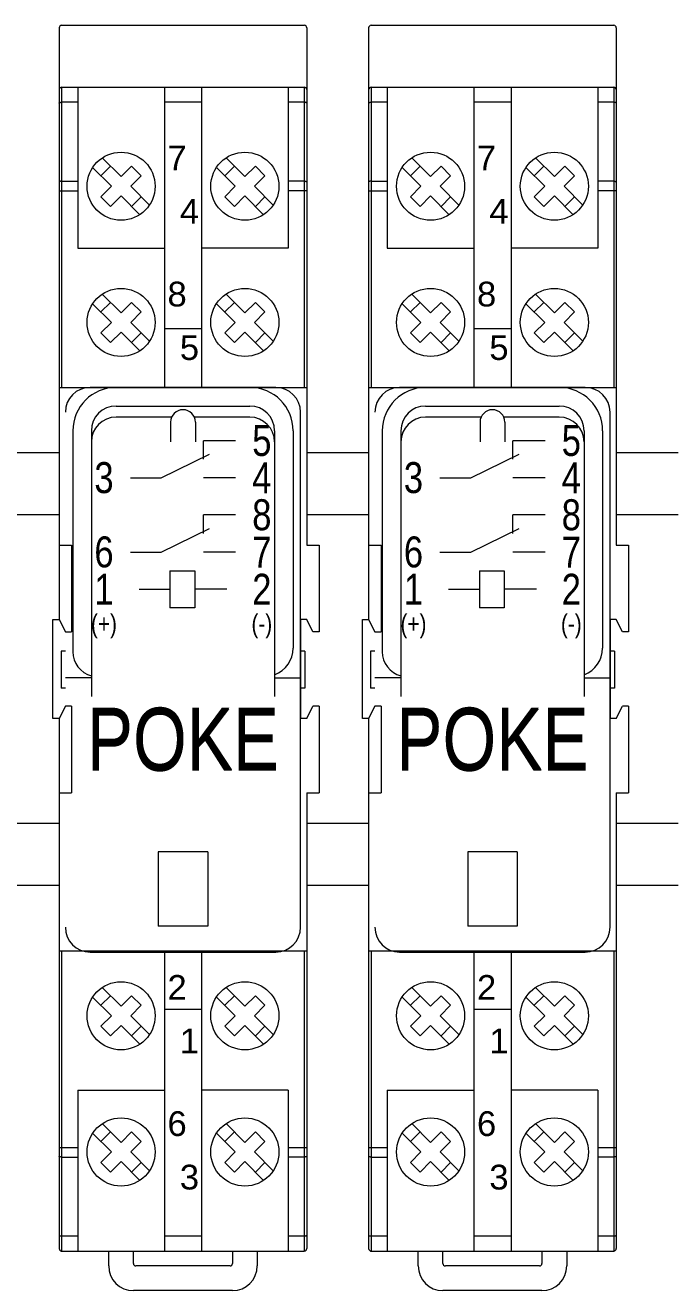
# Model space of a CAD drawing. Header units: millimetres. Extents: x 4137 to 6698, y 1400 to 3585.
# Drawn here: x 6055.5 to 6107.6, y 2978.6 to 3080.8 of the extents above; entities that cross this region are included whole.
import ezdxf

# ---------------------------------------------------------------- set-up
doc = ezdxf.new("R2010")
doc.units = ezdxf.units.MM
doc.layers.add('000-PI-Oprema', color=30, linetype='Continuous', lineweight=5)
doc.layers.add('000-SI-Oprema', color=30, linetype='Continuous', lineweight=0)
doc.layers.add('002-PI-Kabelska kanalica', color=150, linetype='Continuous')
doc.styles.add('NUOVO', font='txt.shx', dxfattribs={"width": 0.8, "height": 0.8})
doc.styles.get("Standard").update_dxf_attribs({"font": 'arial.ttf'})

msp = doc.modelspace()

# ---------------------------------------------------------------- linework, layer by layer
at = {"layer": '000-PI-Oprema', "color": 0, "linetype": 'ByBlock', "lineweight": 0}
for p, q in [((6072.5, 3047.22), (6069.9, 3047.22)), ((6069.9, 3045.72), (6069.9, 3047.22)), ((6097.5, 3047.22), (6094.9, 3047.22)), ((6094.9, 3045.72), (6094.9, 3047.22)), ((6066.5, 3044.22), (6070.4, 3046.12)), ((6091.5, 3044.22), (6095.4, 3046.12)), ((6064, 3044.22), (6066.5, 3044.22)), ((6072.5, 3044.22), (6069.9, 3044.22)), ((6089, 3044.22), (6091.5, 3044.22)), ((6097.5, 3044.22), (6094.9, 3044.22)), ((6072.5, 3041.22), (6069.9, 3041.22)), ((6069.9, 3039.72), (6069.9, 3041.22)), ((6097.5, 3041.22), (6094.9, 3041.22)), ((6094.9, 3039.72), (6094.9, 3041.22)), ((6066.5, 3038.22), (6070.4, 3040.12)), ((6091.5, 3038.22), (6095.4, 3040.12)), ((6064, 3038.22), (6066.5, 3038.22)), ((6072.5, 3038.22), (6069.9, 3038.22)), ((6089, 3038.22), (6091.5, 3038.22)), ((6097.5, 3038.22), (6094.9, 3038.22)), ((6067.2, 3036.72), (6067.2, 3033.72)), ((6067.2, 3036.72), (6069.2, 3036.72)), ((6069.2, 3036.72), (6069.2, 3033.72)), ((6092.2, 3036.72), (6092.2, 3033.72)), ((6092.2, 3036.72), (6094.2, 3036.72)), ((6094.2, 3036.72), (6094.2, 3033.72)), ((6064.7, 3035.22), (6067.2, 3035.22)), ((6071.8, 3035.22), (6069.2, 3035.22)), ((6089.7, 3035.22), (6092.2, 3035.22)), ((6096.8, 3035.22), (6094.2, 3035.22)), ((6069.2, 3033.72), (6067.2, 3033.72)), ((6094.2, 3033.72), (6092.2, 3033.72))]:
    msp.add_line(p, q, dxfattribs=at)
at = {"layer": '000-SI-Oprema', "color": 0, "linetype": 'ByBlock', "lineweight": 0}
for p, q in [((6058.25, 3080.57), (6058.25, 3032.77)), ((6058.45, 3080.77), (6078.05, 3080.77)), ((6078.25, 3080.57), (6078.25, 3038.77)), ((6083.25, 3080.57), (6083.25, 3032.77)), ((6083.45, 3080.77), (6103.05, 3080.77)), ((6103.25, 3080.57), (6103.25, 3038.77)), ((6058.45, 3075.77), (6058.45, 3051.52)), ((6058.45, 3075.77), (6078.05, 3075.77)), ((6059.75, 3075.77), (6059.75, 3062.77)), ((6066.75, 3075.77), (6066.75, 3051.52)), ((6069.75, 3075.77), (6069.75, 3051.52)), ((6076.75, 3075.77), (6076.75, 3062.77)), ((6078.05, 3075.77), (6078.05, 3051.52)), ((6083.45, 3075.77), (6083.45, 3051.52)), ((6083.45, 3075.77), (6103.05, 3075.77)), ((6084.75, 3075.77), (6084.75, 3062.77)), ((6091.75, 3075.77), (6091.75, 3051.52)), ((6094.75, 3075.77), (6094.75, 3051.52)), ((6101.75, 3075.77), (6101.75, 3062.77)), ((6103.05, 3075.77), (6103.05, 3051.52)), ((6059.75, 3074.55), (6058.45, 3074.55)), ((6069.75, 3074.55), (6066.75, 3074.55)), ((6078.05, 3074.55), (6076.75, 3074.55)), ((6084.75, 3074.55), (6083.45, 3074.55)), ((6094.75, 3074.55), (6091.75, 3074.55)), ((6103.05, 3074.55), (6101.75, 3074.55)), ((6060.95, 3069.28), (6062.47, 3067.77)), ((6061.62, 3068.62), (6062.4, 3069.39)), ((6061.73, 3070.06), (6063.25, 3068.55)), ((6063.25, 3068.55), (6064.1, 3069.39)), ((6064.1, 3069.39), (6064.87, 3068.62)), ((6070.95, 3069.28), (6072.47, 3067.77)), ((6071.62, 3068.62), (6072.4, 3069.39)), ((6071.73, 3070.06), (6073.25, 3068.55)), ((6073.25, 3068.55), (6074.1, 3069.39)), ((6074.1, 3069.39), (6074.87, 3068.62)), ((6085.95, 3069.28), (6087.47, 3067.77)), ((6086.62, 3068.62), (6087.4, 3069.39)), ((6086.73, 3070.06), (6088.25, 3068.55)), ((6088.25, 3068.55), (6089.1, 3069.39)), ((6089.1, 3069.39), (6089.87, 3068.62)), ((6095.95, 3069.28), (6097.47, 3067.77)), ((6096.62, 3068.62), (6097.4, 3069.39)), ((6096.73, 3070.06), (6098.25, 3068.55)), ((6098.25, 3068.55), (6099.1, 3069.39)), ((6099.1, 3069.39), (6099.87, 3068.62)), ((6058.45, 3068.18), (6059.75, 3068.18)), ((6064.03, 3067.77), (6064.87, 3068.62)), ((6074.03, 3067.77), (6074.87, 3068.62)), ((6078.05, 3068.18), (6076.75, 3068.18)), ((6083.45, 3068.18), (6084.75, 3068.18)), ((6089.03, 3067.77), (6089.87, 3068.62)), ((6099.03, 3067.77), (6099.87, 3068.62)), ((6103.05, 3068.18), (6101.75, 3068.18)), ((6058.25, 3067.39), (6059.75, 3067.39)), ((6061.62, 3066.92), (6062.47, 3067.77)), ((6064.03, 3067.77), (6065.54, 3066.25)), ((6071.62, 3066.92), (6072.47, 3067.77)), ((6074.03, 3067.77), (6075.54, 3066.25)), ((6078.25, 3067.39), (6076.75, 3067.39)), ((6083.25, 3067.39), (6084.75, 3067.39)), ((6086.62, 3066.92), (6087.47, 3067.77)), ((6089.03, 3067.77), (6090.54, 3066.25)), ((6096.62, 3066.92), (6097.47, 3067.77)), ((6099.03, 3067.77), (6100.54, 3066.25)), ((6103.25, 3067.39), (6101.75, 3067.39)), ((6061.62, 3066.92), (6062.4, 3066.14)), ((6062.4, 3066.14), (6063.25, 3066.99)), ((6063.25, 3066.99), (6064.76, 3065.47)), ((6064.1, 3066.14), (6064.87, 3066.92)), ((6071.62, 3066.92), (6072.4, 3066.14)), ((6072.4, 3066.14), (6073.25, 3066.99)), ((6073.25, 3066.99), (6074.76, 3065.47)), ((6074.1, 3066.14), (6074.87, 3066.92)), ((6086.62, 3066.92), (6087.4, 3066.14)), ((6087.4, 3066.14), (6088.25, 3066.99)), ((6088.25, 3066.99), (6089.76, 3065.47)), ((6089.1, 3066.14), (6089.87, 3066.92)), ((6096.62, 3066.92), (6097.4, 3066.14)), ((6097.4, 3066.14), (6098.25, 3066.99)), ((6098.25, 3066.99), (6099.76, 3065.47)), ((6099.1, 3066.14), (6099.87, 3066.92)), ((6059.75, 3062.77), (6066.75, 3062.77)), ((6076.75, 3062.77), (6069.75, 3062.77)), ((6084.75, 3062.77), (6091.75, 3062.77)), ((6101.75, 3062.77), (6094.75, 3062.77)), ((6061.73, 3059.06), (6063.25, 3057.55)), ((6071.73, 3059.06), (6073.25, 3057.55)), ((6086.73, 3059.06), (6088.25, 3057.55)), ((6096.73, 3059.06), (6098.25, 3057.55)), ((6060.95, 3058.28), (6062.47, 3056.77)), ((6061.62, 3057.62), (6062.4, 3058.39)), ((6063.25, 3057.55), (6064.1, 3058.39)), ((6064.1, 3058.39), (6064.87, 3057.62)), ((6070.95, 3058.28), (6072.47, 3056.77)), ((6071.62, 3057.62), (6072.4, 3058.39)), ((6073.25, 3057.55), (6074.1, 3058.39)), ((6074.1, 3058.39), (6074.87, 3057.62)), ((6085.95, 3058.28), (6087.47, 3056.77)), ((6086.62, 3057.62), (6087.4, 3058.39)), ((6088.25, 3057.55), (6089.1, 3058.39)), ((6089.1, 3058.39), (6089.87, 3057.62)), ((6095.95, 3058.28), (6097.47, 3056.77)), ((6096.62, 3057.62), (6097.4, 3058.39)), ((6098.25, 3057.55), (6099.1, 3058.39)), ((6099.1, 3058.39), (6099.87, 3057.62)), ((6064.03, 3056.77), (6064.87, 3057.62)), ((6074.03, 3056.77), (6074.87, 3057.62)), ((6089.03, 3056.77), (6089.87, 3057.62)), ((6099.03, 3056.77), (6099.87, 3057.62)), ((6061.62, 3055.92), (6062.47, 3056.77)), ((6061.62, 3055.92), (6062.4, 3055.14)), ((6062.4, 3055.14), (6063.25, 3055.99)), ((6063.25, 3055.99), (6064.76, 3054.47)), ((6064.03, 3056.77), (6065.54, 3055.25)), ((6064.1, 3055.14), (6064.87, 3055.92)), ((6069.75, 3056.25), (6066.75, 3056.25)), ((6071.62, 3055.92), (6072.47, 3056.77)), ((6071.62, 3055.92), (6072.4, 3055.14)), ((6072.4, 3055.14), (6073.25, 3055.99)), ((6073.25, 3055.99), (6074.76, 3054.47)), ((6074.03, 3056.77), (6075.54, 3055.25)), ((6074.1, 3055.14), (6074.87, 3055.92)), ((6086.62, 3055.92), (6087.47, 3056.77)), ((6086.62, 3055.92), (6087.4, 3055.14)), ((6087.4, 3055.14), (6088.25, 3055.99)), ((6088.25, 3055.99), (6089.76, 3054.47)), ((6089.03, 3056.77), (6090.54, 3055.25)), ((6089.1, 3055.14), (6089.87, 3055.92)), ((6094.75, 3056.25), (6091.75, 3056.25)), ((6096.62, 3055.92), (6097.47, 3056.77)), ((6096.62, 3055.92), (6097.4, 3055.14)), ((6097.4, 3055.14), (6098.25, 3055.99)), ((6098.25, 3055.99), (6099.76, 3054.47)), ((6099.03, 3056.77), (6100.54, 3055.25)), ((6099.1, 3055.14), (6099.87, 3055.92)), ((6058.25, 3051.52), (6078.25, 3051.52)), ((6075.75, 3051.52), (6060.75, 3051.52)), ((6075.75, 3051.52), (6060.75, 3051.52)), ((6062.85, 3051.52), (6073.65, 3051.52)), ((6062.85, 3051.52), (6073.65, 3051.52)), ((6083.25, 3051.52), (6103.25, 3051.52)), ((6100.75, 3051.52), (6085.75, 3051.52)), ((6100.75, 3051.52), (6085.75, 3051.52)), ((6087.85, 3051.52), (6098.65, 3051.52)), ((6087.85, 3051.52), (6098.65, 3051.52)), ((6062.85, 3050.02), (6073.65, 3050.02)), ((6087.85, 3050.02), (6098.65, 3050.02)), ((6067.33, 3049.12), (6062.85, 3049.12)), ((6067.25, 3048.72), (6067.25, 3047.12)), ((6073.65, 3049.12), (6069.16, 3049.12)), ((6069.25, 3048.72), (6069.25, 3047.12)), ((6077.75, 3007.92), (6077.75, 3049.52)), ((6077.75, 3007.92), (6077.75, 3049.52)), ((6092.33, 3049.12), (6087.85, 3049.12)), ((6092.25, 3048.72), (6092.25, 3047.12)), ((6098.65, 3049.12), (6094.16, 3049.12)), ((6094.25, 3048.72), (6094.25, 3047.12)), ((6102.75, 3007.92), (6102.75, 3049.52)), ((6102.75, 3007.92), (6102.75, 3049.52)), ((6059.35, 3048.02), (6059.35, 3030.17)), ((6060.85, 3048.02), (6060.85, 3030.17)), ((6075.65, 3048.02), (6075.65, 3030.47)), ((6077.15, 3048.02), (6077.15, 3030.47)), ((6084.35, 3048.02), (6084.35, 3030.17)), ((6085.85, 3048.02), (6085.85, 3030.17)), ((6100.65, 3048.02), (6100.65, 3030.47)), ((6102.15, 3048.02), (6102.15, 3030.47)), ((6060.85, 3047.12), (6060.85, 3026.57)), ((6075.65, 3047.12), (6075.65, 3026.57)), ((6085.85, 3047.12), (6085.85, 3026.57)), ((6100.65, 3047.12), (6100.65, 3026.57)), ((6058.25, 3038.77), (6059.25, 3038.77)), ((6059.25, 3038.77), (6059.25, 3031.77)), ((6078.25, 3038.77), (6079.25, 3038.77)), ((6079.25, 3038.77), (6079.25, 3031.77)), ((6083.25, 3038.77), (6084.25, 3038.77)), ((6084.25, 3038.77), (6084.25, 3031.77)), ((6103.25, 3038.77), (6104.25, 3038.77)), ((6104.25, 3038.77), (6104.25, 3031.77)), ((6057.75, 3024.77), (6057.75, 3032.77)), ((6057.75, 3032.77), (6058.25, 3032.77)), ((6058.25, 3032.77), (6058.75, 3031.77)), ((6077.75, 3032.77), (6077.75, 3024.77)), ((6078.25, 3032.77), (6077.75, 3032.77)), ((6078.75, 3031.77), (6078.25, 3032.77)), ((6082.75, 3024.77), (6082.75, 3032.77)), ((6082.75, 3032.77), (6083.25, 3032.77)), ((6083.25, 3032.77), (6083.75, 3031.77)), ((6102.75, 3032.77), (6102.75, 3024.77)), ((6103.25, 3032.77), (6102.75, 3032.77)), ((6103.75, 3031.77), (6103.25, 3032.77)), ((6058.75, 3031.77), (6059.25, 3031.77)), ((6079.25, 3031.77), (6078.75, 3031.77)), ((6083.75, 3031.77), (6084.25, 3031.77)), ((6104.25, 3031.77), (6103.75, 3031.77)), ((6058.4, 3030.22), (6058.4, 3027.22)), ((6058.75, 3030.22), (6058.4, 3030.22)), ((6058.4, 3030.22), (6058.4, 3027.22)), ((6058.75, 3030.22), (6058.4, 3030.22)), ((6078.1, 3030.22), (6077.75, 3030.22)), ((6078.1, 3030.22), (6077.75, 3030.22)), ((6078.1, 3030.22), (6078.1, 3027.22)), ((6078.1, 3030.22), (6078.1, 3027.22)), ((6083.4, 3030.22), (6083.4, 3027.22)), ((6083.75, 3030.22), (6083.4, 3030.22)), ((6083.4, 3030.22), (6083.4, 3027.22)), ((6083.75, 3030.22), (6083.4, 3030.22)), ((6103.1, 3030.22), (6102.75, 3030.22)), ((6103.1, 3030.22), (6102.75, 3030.22)), ((6103.1, 3030.22), (6103.1, 3027.22)), ((6103.1, 3030.22), (6103.1, 3027.22)), ((6058.75, 3027.22), (6058.4, 3027.22)), ((6058.75, 3027.22), (6058.4, 3027.22)), ((6060.85, 3028.07), (6058.75, 3028.07)), ((6075.65, 3028.07), (6077.75, 3028.07)), ((6078.1, 3027.22), (6077.75, 3027.22)), ((6078.1, 3027.22), (6077.75, 3027.22)), ((6083.75, 3027.22), (6083.4, 3027.22)), ((6083.75, 3027.22), (6083.4, 3027.22)), ((6085.85, 3028.07), (6083.75, 3028.07)), ((6100.65, 3028.07), (6102.75, 3028.07)), ((6103.1, 3027.22), (6102.75, 3027.22)), ((6103.1, 3027.22), (6102.75, 3027.22)), ((6058.75, 3025.77), (6058.25, 3024.77)), ((6059.25, 3025.77), (6058.75, 3025.77)), ((6059.25, 3025.77), (6059.25, 3018.77)), ((6078.25, 3024.77), (6078.75, 3025.77)), ((6079.25, 3025.77), (6078.75, 3025.77)), ((6079.25, 3025.77), (6079.25, 3018.77)), ((6083.75, 3025.77), (6083.25, 3024.77)), ((6084.25, 3025.77), (6083.75, 3025.77)), ((6084.25, 3025.77), (6084.25, 3018.77)), ((6103.25, 3024.77), (6103.75, 3025.77)), ((6104.25, 3025.77), (6103.75, 3025.77)), ((6104.25, 3025.77), (6104.25, 3018.77)), ((6058.25, 3024.77), (6057.75, 3024.77)), ((6058.25, 3024.77), (6058.25, 2981.97)), ((6078.25, 3024.77), (6077.75, 3024.77)), ((6083.25, 3024.77), (6082.75, 3024.77)), ((6083.25, 3024.77), (6083.25, 2981.97)), ((6103.25, 3024.77), (6102.75, 3024.77)), ((6058.25, 3018.77), (6059.25, 3018.77)), ((6078.25, 3018.77), (6078.25, 2981.97)), ((6078.25, 3018.77), (6079.25, 3018.77)), ((6083.25, 3018.77), (6084.25, 3018.77)), ((6103.25, 3018.77), (6103.25, 2981.97)), ((6103.25, 3018.77), (6104.25, 3018.77)), ((6070.25, 3014.02), (6066.25, 3014.02)), ((6066.25, 3014.02), (6066.25, 3008.02)), ((6070.25, 3014.02), (6070.25, 3008.02)), ((6095.25, 3014.02), (6091.25, 3014.02)), ((6091.25, 3014.02), (6091.25, 3008.02)), ((6095.25, 3014.02), (6095.25, 3008.02)), ((6070.25, 3008.02), (6066.25, 3008.02)), ((6095.25, 3008.02), (6091.25, 3008.02)), ((6058.25, 3006.02), (6078.25, 3006.02)), ((6058.45, 3006.02), (6058.45, 2981.77)), ((6060.75, 3005.92), (6075.75, 3005.92)), ((6060.75, 3005.92), (6075.75, 3005.92)), ((6066.75, 3006.02), (6066.75, 2981.77)), ((6069.75, 3006.02), (6069.75, 2981.77)), ((6078.05, 3006.02), (6078.05, 2981.77)), ((6083.25, 3006.02), (6103.25, 3006.02)), ((6083.45, 3006.02), (6083.45, 2981.77)), ((6085.75, 3005.92), (6100.75, 3005.92)), ((6085.75, 3005.92), (6100.75, 3005.92)), ((6091.75, 3006.02), (6091.75, 2981.77)), ((6094.75, 3006.02), (6094.75, 2981.77)), ((6103.05, 3006.02), (6103.05, 2981.77)), ((6061.73, 3003.06), (6063.25, 3001.55)), ((6071.73, 3003.06), (6073.25, 3001.55)), ((6086.73, 3003.06), (6088.25, 3001.55)), ((6096.73, 3003.06), (6098.25, 3001.55)), ((6060.95, 3002.28), (6062.47, 3000.77)), ((6061.62, 3001.62), (6062.4, 3002.39)), ((6063.25, 3001.55), (6064.1, 3002.39)), ((6064.03, 3000.77), (6064.87, 3001.62)), ((6064.1, 3002.39), (6064.87, 3001.62)), ((6070.95, 3002.28), (6072.47, 3000.77)), ((6071.62, 3001.62), (6072.4, 3002.39)), ((6073.25, 3001.55), (6074.1, 3002.39)), ((6074.03, 3000.77), (6074.87, 3001.62)), ((6074.1, 3002.39), (6074.87, 3001.62)), ((6085.95, 3002.28), (6087.47, 3000.77)), ((6086.62, 3001.62), (6087.4, 3002.39)), ((6088.25, 3001.55), (6089.1, 3002.39)), ((6089.03, 3000.77), (6089.87, 3001.62)), ((6089.1, 3002.39), (6089.87, 3001.62)), ((6095.95, 3002.28), (6097.47, 3000.77)), ((6096.62, 3001.62), (6097.4, 3002.39)), ((6098.25, 3001.55), (6099.1, 3002.39)), ((6099.03, 3000.77), (6099.87, 3001.62)), ((6099.1, 3002.39), (6099.87, 3001.62)), ((6061.62, 2999.92), (6062.47, 3000.77)), ((6064.03, 3000.77), (6065.54, 2999.25)), ((6069.75, 3001.28), (6066.75, 3001.28)), ((6071.62, 2999.92), (6072.47, 3000.77)), ((6074.03, 3000.77), (6075.54, 2999.25)), ((6086.62, 2999.92), (6087.47, 3000.77)), ((6089.03, 3000.77), (6090.54, 2999.25)), ((6094.75, 3001.28), (6091.75, 3001.28)), ((6096.62, 2999.92), (6097.47, 3000.77)), ((6099.03, 3000.77), (6100.54, 2999.25)), ((6061.62, 2999.92), (6062.4, 2999.14)), ((6062.4, 2999.14), (6063.25, 2999.99)), ((6063.25, 2999.99), (6064.76, 2998.47)), ((6064.1, 2999.14), (6064.87, 2999.92)), ((6071.62, 2999.92), (6072.4, 2999.14)), ((6072.4, 2999.14), (6073.25, 2999.99)), ((6073.25, 2999.99), (6074.76, 2998.47)), ((6074.1, 2999.14), (6074.87, 2999.92)), ((6086.62, 2999.92), (6087.4, 2999.14)), ((6087.4, 2999.14), (6088.25, 2999.99)), ((6088.25, 2999.99), (6089.76, 2998.47)), ((6089.1, 2999.14), (6089.87, 2999.92)), ((6096.62, 2999.92), (6097.4, 2999.14)), ((6097.4, 2999.14), (6098.25, 2999.99)), ((6098.25, 2999.99), (6099.76, 2998.47)), ((6099.1, 2999.14), (6099.87, 2999.92)), ((6059.75, 2994.77), (6059.75, 2981.77)), ((6059.75, 2994.77), (6066.75, 2994.77)), ((6076.75, 2994.77), (6069.75, 2994.77)), ((6076.75, 2994.77), (6076.75, 2981.77)), ((6084.75, 2994.77), (6084.75, 2981.77)), ((6084.75, 2994.77), (6091.75, 2994.77)), ((6101.75, 2994.77), (6094.75, 2994.77)), ((6101.75, 2994.77), (6101.75, 2981.77)), ((6061.62, 2990.62), (6062.4, 2991.39)), ((6061.73, 2992.06), (6063.25, 2990.55)), ((6063.25, 2990.55), (6064.1, 2991.39)), ((6064.1, 2991.39), (6064.87, 2990.62)), ((6071.62, 2990.62), (6072.4, 2991.39)), ((6071.73, 2992.06), (6073.25, 2990.55)), ((6073.25, 2990.55), (6074.1, 2991.39)), ((6074.1, 2991.39), (6074.87, 2990.62)), ((6086.62, 2990.62), (6087.4, 2991.39)), ((6086.73, 2992.06), (6088.25, 2990.55)), ((6088.25, 2990.55), (6089.1, 2991.39)), ((6089.1, 2991.39), (6089.87, 2990.62)), ((6096.62, 2990.62), (6097.4, 2991.39)), ((6096.73, 2992.06), (6098.25, 2990.55)), ((6098.25, 2990.55), (6099.1, 2991.39)), ((6099.1, 2991.39), (6099.87, 2990.62)), ((6060.95, 2991.28), (6062.47, 2989.77)), ((6064.03, 2989.77), (6064.87, 2990.62)), ((6070.95, 2991.28), (6072.47, 2989.77)), ((6074.03, 2989.77), (6074.87, 2990.62)), ((6085.95, 2991.28), (6087.47, 2989.77)), ((6089.03, 2989.77), (6089.87, 2990.62)), ((6095.95, 2991.28), (6097.47, 2989.77)), ((6099.03, 2989.77), (6099.87, 2990.62)), ((6058.25, 2990.14), (6059.75, 2990.14)), ((6058.45, 2989.36), (6059.75, 2989.36)), ((6061.62, 2988.92), (6062.47, 2989.77)), ((6064.03, 2989.77), (6065.54, 2988.25)), ((6071.62, 2988.92), (6072.47, 2989.77)), ((6074.03, 2989.77), (6075.54, 2988.25)), ((6076.75, 2990.14), (6078.25, 2990.14)), ((6078.05, 2989.36), (6076.75, 2989.36)), ((6083.25, 2990.14), (6084.75, 2990.14)), ((6083.45, 2989.36), (6084.75, 2989.36)), ((6086.62, 2988.92), (6087.47, 2989.77)), ((6089.03, 2989.77), (6090.54, 2988.25)), ((6096.62, 2988.92), (6097.47, 2989.77)), ((6099.03, 2989.77), (6100.54, 2988.25)), ((6101.75, 2990.14), (6103.25, 2990.14)), ((6103.05, 2989.36), (6101.75, 2989.36)), ((6061.62, 2988.92), (6062.4, 2988.14)), ((6062.4, 2988.14), (6063.25, 2988.99)), ((6063.25, 2988.99), (6064.76, 2987.47)), ((6064.1, 2988.14), (6064.87, 2988.92)), ((6071.62, 2988.92), (6072.4, 2988.14)), ((6072.4, 2988.14), (6073.25, 2988.99)), ((6073.25, 2988.99), (6074.76, 2987.47)), ((6074.1, 2988.14), (6074.87, 2988.92)), ((6086.62, 2988.92), (6087.4, 2988.14)), ((6087.4, 2988.14), (6088.25, 2988.99)), ((6088.25, 2988.99), (6089.76, 2987.47)), ((6089.1, 2988.14), (6089.87, 2988.92)), ((6096.62, 2988.92), (6097.4, 2988.14)), ((6097.4, 2988.14), (6098.25, 2988.99)), ((6098.25, 2988.99), (6099.76, 2987.47)), ((6099.1, 2988.14), (6099.87, 2988.92)), ((6059.75, 2982.98), (6058.45, 2982.98)), ((6069.75, 2982.98), (6066.75, 2982.98)), ((6078.05, 2982.98), (6076.75, 2982.98)), ((6084.75, 2982.98), (6083.45, 2982.98)), ((6094.75, 2982.98), (6091.75, 2982.98)), ((6103.05, 2982.98), (6101.75, 2982.98)), ((6062.25, 2980.57), (6062.25, 2981.77)), ((6064.25, 2980.77), (6064.25, 2981.77)), ((6072.25, 2981.77), (6072.25, 2980.77)), ((6074.25, 2981.77), (6074.25, 2980.57)), ((6087.25, 2980.57), (6087.25, 2981.77)), ((6089.25, 2980.77), (6089.25, 2981.77)), ((6097.25, 2981.77), (6097.25, 2980.77)), ((6099.25, 2981.77), (6099.25, 2980.57)), ((6072.05, 2980.57), (6064.45, 2980.57)), ((6097.05, 2980.57), (6089.45, 2980.57)), ((6072.25, 2978.57), (6064.25, 2978.57)), ((6097.25, 2978.57), (6089.25, 2978.57))]:
    msp.add_line(p, q, dxfattribs=at)
for points in [[(6058.25, 3074.47), (6058.25, 3074.48), (6058.25, 3074.49), (6058.26, 3074.5), (6058.27, 3074.51), (6058.29, 3074.52), (6058.31, 3074.53), (6058.33, 3074.54), (6058.35, 3074.54), (6058.37, 3074.55), (6058.4, 3074.55), (6058.42, 3074.55), (6058.45, 3074.55)], [(6078.25, 3074.47), (6078.25, 3074.48), (6078.24, 3074.49), (6078.23, 3074.5), (6078.22, 3074.51), (6078.21, 3074.52), (6078.19, 3074.53), (6078.17, 3074.54), (6078.15, 3074.54), (6078.12, 3074.55), (6078.1, 3074.55), (6078.07, 3074.55), (6078.05, 3074.55)], [(6083.25, 3074.47), (6083.25, 3074.48), (6083.25, 3074.49), (6083.26, 3074.5), (6083.27, 3074.51), (6083.29, 3074.52), (6083.31, 3074.53), (6083.33, 3074.54), (6083.35, 3074.54), (6083.37, 3074.55), (6083.4, 3074.55), (6083.42, 3074.55), (6083.45, 3074.55)], [(6103.25, 3074.47), (6103.25, 3074.48), (6103.24, 3074.49), (6103.23, 3074.5), (6103.22, 3074.51), (6103.21, 3074.52), (6103.19, 3074.53), (6103.17, 3074.54), (6103.15, 3074.54), (6103.12, 3074.55), (6103.1, 3074.55), (6103.07, 3074.55), (6103.05, 3074.55)], [(6058.45, 3068.18), (6058.42, 3068.17), (6058.4, 3068.17), (6058.37, 3068.17), (6058.35, 3068.17), (6058.33, 3068.16), (6058.31, 3068.15), (6058.29, 3068.14), (6058.27, 3068.14), (6058.26, 3068.13), (6058.25, 3068.12), (6058.25, 3068.11), (6058.25, 3068.1)], [(6078.05, 3068.18), (6078.07, 3068.17), (6078.1, 3068.17), (6078.12, 3068.17), (6078.15, 3068.17), (6078.17, 3068.16), (6078.19, 3068.15), (6078.21, 3068.14), (6078.22, 3068.14), (6078.23, 3068.13), (6078.24, 3068.12), (6078.25, 3068.11), (6078.25, 3068.1)], [(6083.45, 3068.18), (6083.42, 3068.17), (6083.4, 3068.17), (6083.37, 3068.17), (6083.35, 3068.17), (6083.33, 3068.16), (6083.31, 3068.15), (6083.29, 3068.14), (6083.27, 3068.14), (6083.26, 3068.13), (6083.25, 3068.12), (6083.25, 3068.11), (6083.25, 3068.1)], [(6103.05, 3068.18), (6103.07, 3068.17), (6103.1, 3068.17), (6103.12, 3068.17), (6103.15, 3068.17), (6103.17, 3068.16), (6103.19, 3068.15), (6103.21, 3068.14), (6103.22, 3068.14), (6103.23, 3068.13), (6103.24, 3068.12), (6103.25, 3068.11), (6103.25, 3068.1)], [(6058.45, 2989.36), (6058.42, 2989.36), (6058.4, 2989.36), (6058.37, 2989.37), (6058.35, 2989.37), (6058.33, 2989.38), (6058.31, 2989.38), (6058.29, 2989.39), (6058.27, 2989.4), (6058.26, 2989.41), (6058.25, 2989.42), (6058.25, 2989.43), (6058.25, 2989.44)], [(6078.25, 2989.44), (6078.25, 2989.43), (6078.24, 2989.42), (6078.23, 2989.41), (6078.22, 2989.4), (6078.21, 2989.39), (6078.19, 2989.38), (6078.17, 2989.38), (6078.15, 2989.37), (6078.12, 2989.37), (6078.1, 2989.36), (6078.07, 2989.36), (6078.05, 2989.36)], [(6083.45, 2989.36), (6083.42, 2989.36), (6083.4, 2989.36), (6083.37, 2989.37), (6083.35, 2989.37), (6083.33, 2989.38), (6083.31, 2989.38), (6083.29, 2989.39), (6083.27, 2989.4), (6083.26, 2989.41), (6083.25, 2989.42), (6083.25, 2989.43), (6083.25, 2989.44)], [(6103.25, 2989.44), (6103.25, 2989.43), (6103.24, 2989.42), (6103.23, 2989.41), (6103.22, 2989.4), (6103.21, 2989.39), (6103.19, 2989.38), (6103.17, 2989.38), (6103.15, 2989.37), (6103.12, 2989.37), (6103.1, 2989.36), (6103.07, 2989.36), (6103.05, 2989.36)], [(6058.25, 2983.06), (6058.25, 2983.05), (6058.25, 2983.04), (6058.26, 2983.03), (6058.27, 2983.02), (6058.29, 2983.01), (6058.31, 2983.01), (6058.33, 2983), (6058.35, 2982.99), (6058.37, 2982.99), (6058.4, 2982.99), (6058.42, 2982.98), (6058.45, 2982.98)], [(6078.05, 2982.98), (6078.07, 2982.98), (6078.1, 2982.99), (6078.12, 2982.99), (6078.15, 2982.99), (6078.17, 2983), (6078.19, 2983.01), (6078.21, 2983.01), (6078.22, 2983.02), (6078.23, 2983.03), (6078.24, 2983.04), (6078.25, 2983.05), (6078.25, 2983.06)], [(6083.25, 2983.06), (6083.25, 2983.05), (6083.25, 2983.04), (6083.26, 2983.03), (6083.27, 2983.02), (6083.29, 2983.01), (6083.31, 2983.01), (6083.33, 2983), (6083.35, 2982.99), (6083.37, 2982.99), (6083.4, 2982.99), (6083.42, 2982.98), (6083.45, 2982.98)], [(6103.05, 2982.98), (6103.07, 2982.98), (6103.1, 2982.99), (6103.12, 2982.99), (6103.15, 2982.99), (6103.17, 2983), (6103.19, 2983.01), (6103.21, 2983.01), (6103.22, 2983.02), (6103.23, 2983.03), (6103.24, 2983.04), (6103.25, 2983.05), (6103.25, 2983.06)]]:
    msp.add_lwpolyline(points, dxfattribs=at)
at = {"layer": '000-SI-Oprema', "color": 0, "linetype": 'ByBlock', "lineweight": 0, "ltscale": 0.25}
for points in [[(6058.41, 2981.77), (6078.05, 2981.77)], [(6083.41, 2981.77), (6103.05, 2981.77)]]:
    msp.add_lwpolyline(points, dxfattribs=at)
at = {"layer": '000-SI-Oprema', "color": 0, "linetype": 'ByBlock', "lineweight": 0}
for centre in [(6063.25, 3067.77), (6073.25, 3067.77), (6088.25, 3067.77), (6098.25, 3067.77), (6063.25, 3056.77), (6073.25, 3056.77), (6088.25, 3056.77), (6098.25, 3056.77), (6063.25, 3000.77), (6073.25, 3000.77), (6088.25, 3000.77), (6098.25, 3000.77), (6063.25, 2989.77), (6073.25, 2989.77), (6088.25, 2989.77), (6098.25, 2989.77)]:
    msp.add_circle(centre, 2.75, dxfattribs=at)
for centre, radius, start, end in [((6058.45, 3080.57), 0.2, 90, 180), ((6078.05, 3080.57), 0.2, 0, 90), ((6083.45, 3080.57), 0.2, 90, 180), ((6103.05, 3080.57), 0.2, 0, 90), ((6058.45, 3075.57), 0.2, 90, 180), ((6078.05, 3075.57), 0.2, 0, 90), ((6083.45, 3075.57), 0.2, 90, 180), ((6103.05, 3075.57), 0.2, 0, 90), ((6060.75, 3049.52), 2, 90, 180), ((6060.75, 3049.52), 2, 90, 180), ((6062.85, 3048.02), 3.5, 90, 180), ((6073.65, 3048.02), 3.5, 0, 90), ((6075.75, 3049.52), 2, 0, 90), ((6075.75, 3049.52), 2, 0, 90), ((6085.75, 3049.52), 2, 90, 180), ((6085.75, 3049.52), 2, 90, 180), ((6087.85, 3048.02), 3.5, 90, 180), ((6098.65, 3048.02), 3.5, 0, 90), ((6100.75, 3049.52), 2, 0, 90), ((6100.75, 3049.52), 2, 0, 90), ((6062.85, 3048.02), 2, 90, 180), ((6068.25, 3048.72), 1, 0, 180), ((6073.65, 3048.02), 2, 0, 90), ((6087.85, 3048.02), 2, 90, 180), ((6093.25, 3048.72), 1, 0, 180), ((6098.65, 3048.02), 2, 0, 90), ((6062.85, 3047.12), 2, 90, 180), ((6073.65, 3047.12), 2, 0, 90), ((6087.85, 3047.12), 2, 90, 180), ((6098.65, 3047.12), 2, 0, 90), ((6074.85, 3030.47), 2.3, 290.3544, 0), ((6099.85, 3030.47), 2.3, 290.3544, 0), ((6061.35, 3030.17), 2, 180, 255.5225), ((6086.35, 3030.17), 2, 180, 255.5225), ((6060.75, 3007.92), 2, 180, 270), ((6060.75, 3007.92), 2, 180, 270), ((6075.75, 3007.92), 2, 270, 0), ((6075.75, 3007.92), 2, 270, 0), ((6085.75, 3007.92), 2, 180, 270), ((6085.75, 3007.92), 2, 180, 270), ((6100.75, 3007.92), 2, 270, 0), ((6100.75, 3007.92), 2, 270, 0), ((6058.45, 2981.97), 0.2, 180, 270), ((6078.05, 2981.97), 0.2, 270, 0), ((6083.45, 2981.97), 0.2, 180, 270), ((6103.05, 2981.97), 0.2, 270, 0), ((6064.25, 2980.57), 2, 180, 270), ((6064.45, 2980.77), 0.2, 180, 270), ((6072.05, 2980.77), 0.2, 270, 0), ((6072.25, 2980.57), 2, 270, 0), ((6089.25, 2980.57), 2, 180, 270), ((6089.45, 2980.77), 0.2, 180, 270), ((6097.05, 2980.77), 0.2, 270, 0), ((6097.25, 2980.57), 2, 270, 0)]:
    msp.add_arc(centre, radius, start, end, dxfattribs=at)
at = {"layer": '002-PI-Kabelska kanalica', "color": 0, "linetype": 'ByBlock', "lineweight": 0, "ltscale": 0.25}
for p, q in [((6053.25, 3046.27), (6058.25, 3046.27)), ((6078.25, 3046.27), (6083.25, 3046.27)), ((6103.25, 3046.27), (6108.25, 3046.27)), ((6053.25, 3041.27), (6058.25, 3041.27)), ((6078.25, 3041.27), (6083.25, 3041.27)), ((6103.25, 3041.27), (6108.25, 3041.27)), ((6053.25, 3016.32), (6058.25, 3016.32)), ((6078.25, 3016.32), (6083.25, 3016.32)), ((6103.25, 3016.32), (6108.25, 3016.32)), ((6053.25, 3011.32), (6058.25, 3011.32)), ((6078.25, 3011.32), (6083.25, 3011.32)), ((6103.25, 3011.32), (6108.25, 3011.32))]:
    msp.add_line(p, q, dxfattribs=at)

# ---------------------------------------------------------------- texts
at = {"layer": '000-PI-Oprema', "color": 0, "linetype": 'ByBlock', "lineweight": 0, "attachment_point": 5, "style": 'NUOVO'}
for s, width, heights, insert, char_height in [('{\\fArial|b0|i0|c238|p34;5}', 4.25, [2.89], (6074.62, 3047.22), 2.5), ('{\\fArial|b0|i0|c238|p34;5}', 4.25, [2.89], (6099.62, 3047.22), 2.5), ('{\\fArial|b0|i0|c238|p34;3}', 4.25, [2.89], (6061.87, 3044.22), 2.5), ('{\\fArial|b0|i0|c238|p34;4}', 4.25, [2.89], (6074.62, 3044.22), 2.5), ('{\\fArial|b0|i0|c238|p34;3}', 4.25, [2.89], (6086.87, 3044.22), 2.5), ('{\\fArial|b0|i0|c238|p34;4}', 4.25, [2.89], (6099.62, 3044.22), 2.5), ('{\\fArial|b0|i0|c238|p34;8}', 4.25, [2.89], (6074.62, 3041.22), 2.5), ('{\\fArial|b0|i0|c238|p34;8}', 4.25, [2.89], (6099.62, 3041.22), 2.5), ('{\\fArial|b0|i0|c238|p34;6}', 4.25, [2.89], (6061.87, 3038.22), 2.5), ('{\\fArial|b0|i0|c238|p34;7}', 4.25, [2.89], (6074.62, 3038.22), 2.5), ('{\\fArial|b0|i0|c238|p34;6}', 4.25, [2.89], (6086.87, 3038.22), 2.5), ('{\\fArial|b0|i0|c238|p34;7}', 4.25, [2.89], (6099.62, 3038.22), 2.5), ('{\\fArial|b0|i0|c238|p34;1}', 4.25, [2.89], (6061.87, 3035.22), 2.5), ('{\\fArial|b0|i0|c238|p34;2}', 4.25, [2.89], (6074.62, 3035.22), 2.5), ('{\\fArial|b0|i0|c238|p34;1}', 4.25, [2.89], (6086.87, 3035.22), 2.5), ('{\\fArial|b0|i0|c238|p34;2}', 4.25, [2.89], (6099.62, 3035.22), 2.5), ('{\\fArial|b0|i0|c238|p34;(+)}', 4.25, [2.89], (6061.87, 3032.22), 1.5), ('{\\fArial|b0|i0|c238|p34;(-)}', 4.25, [2.89], (6074.62, 3032.22), 1.5), ('{\\fArial|b0|i0|c238|p34;(+)}', 4.25, [2.89], (6086.87, 3032.22), 1.5), ('{\\fArial|b0|i0|c238|p34;(-)}', 4.25, [2.89], (6099.62, 3032.22), 1.5), ('{\\fArial|b0|i0|c238|p34;POK\\fArial|b0|i0|c0|p34;E}', 17, [0], (6068.25, 3023.12), 5), ('{\\fArial|b0|i0|c238|p34;POK\\fArial|b0|i0|c0|p34;E}', 17, [0], (6093.25, 3023.12), 5)]:
    msp.add_mtext_dynamic_manual_height_columns(s, width=width, gutter_width=4, heights=heights, dxfattribs=dict(at, insert=insert, char_height=char_height))
at = {"layer": '000-SI-Oprema', "color": 0, "linetype": 'ByBlock', "lineweight": 0, "char_height": 1.9995, "width": 2.5471}
for s, insert, attachment_point in [('{\\fArial|b0|i0|c0|p34;7}', (6067, 3071.06), 1), ('{\\fArial|b0|i0|c0|p34;7}', (6092, 3071.06), 1), ('{\\fArial|b0|i0|c0|p34;4}', (6069.55, 3066.74), 3), ('{\\fArial|b0|i0|c0|p34;4}', (6094.55, 3066.74), 3), ('{\\fArial|b0|i0|c0|p34;8}', (6067, 3060.06), 1), ('{\\fArial|b0|i0|c0|p34;8}', (6092, 3060.06), 1), ('{\\fArial|b0|i0|c0|p34;5}', (6069.55, 3055.74), 3), ('{\\fArial|b0|i0|c0|p34;5}', (6094.55, 3055.74), 3), ('{\\fArial|b0|i0|c0|p34;2}', (6067, 3004.06), 1), ('{\\fArial|b0|i0|c0|p34;2}', (6092, 3004.06), 1), ('{\\fArial|b0|i0|c0|p34;1}', (6069.55, 2999.74), 3), ('{\\fArial|b0|i0|c0|p34;1}', (6094.55, 2999.74), 3), ('{\\fArial|b0|i0|c0|p34;6}', (6067, 2993.06), 1), ('{\\fArial|b0|i0|c0|p34;6}', (6092, 2993.06), 1), ('{\\fArial|b0|i0|c0|p34;3}', (6069.55, 2988.74), 3), ('{\\fArial|b0|i0|c0|p34;3}', (6094.55, 2988.74), 3)]:
    msp.add_mtext(s, dxfattribs=dict(at, insert=insert, attachment_point=attachment_point))
at = {"layer": '000-SI-Oprema', "color": 0, "linetype": 'ByBlock', "lineweight": 0, "char_height": 5, "attachment_point": 5, "style": 'NUOVO'}
for insert in [(6068.25, 3023.02), (6093.25, 3023.02)]:
    msp.add_mtext_dynamic_manual_height_columns('{\\fArial|b0|i0|c238|p34;POK\\fArial|b0|i0|c0|p34;E}', width=17, gutter_width=4, heights=[0], dxfattribs=dict(at, insert=insert))

doc.saveas('drawing.dxf')
